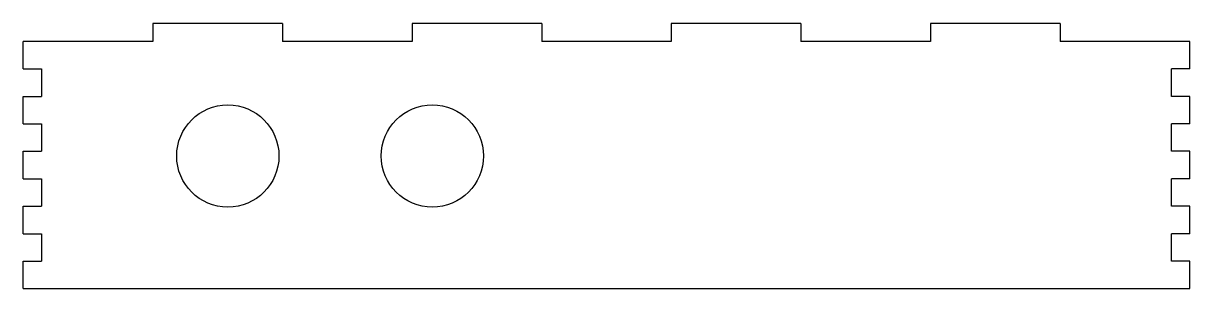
# Model space of a CAD drawing. Extents: x -108 to 200, y -70 to 0.
import ezdxf

# ---------------------------------------------------------------- set-up
doc = ezdxf.new("R2010")
doc.units = 0
doc.layers.add('VISIBLE', color=7, linetype='CONTINUOUS')

msp = doc.modelspace()

# ---------------------------------------------------------------- linework, layer by layer
at = {"layer": 'VISIBLE'}
for p, q in [((-39.56, 0), (-73.78, 0)), ((-73.78, 0), (-73.78, -4.76)), ((-39.56, 0), (-39.56, -4.76)), ((28.89, 0), (-5.33, 0)), ((-5.33, 0), (-5.33, -4.76)), ((28.89, 0), (28.89, -4.76)), ((97.33, 0), (63.11, 0)), ((63.11, 0), (63.11, -4.76)), ((97.33, 0), (97.33, -4.76)), ((165.78, 0), (131.56, 0)), ((131.56, 0), (131.56, -4.76)), ((165.78, 0), (165.78, -4.76)), ((-73.78, -4.76), (-108, -4.76)), ((-108, -12.01), (-108, -4.76)), ((-5.33, -4.76), (-39.56, -4.76)), ((63.11, -4.76), (28.89, -4.76)), ((131.56, -4.76), (97.33, -4.76)), ((200, -4.76), (165.78, -4.76)), ((200, -12.01), (200, -4.76)), ((-108, -12.01), (-103.24, -12.01)), ((-103.24, -12.01), (-103.24, -19.26)), ((195.24, -19.26), (195.24, -12.01)), ((200, -12.01), (195.24, -12.01)), ((-108, -26.51), (-108, -19.26)), ((-108, -19.26), (-103.24, -19.26)), ((200, -19.26), (195.24, -19.26)), ((200, -26.51), (200, -19.26)), ((-108, -26.51), (-103.24, -26.51)), ((-103.24, -26.51), (-103.24, -33.76)), ((195.24, -33.76), (195.24, -26.51)), ((200, -26.51), (195.24, -26.51)), ((-108, -33.76), (-103.24, -33.76)), ((-108, -41.01), (-108, -33.76)), ((200, -33.76), (195.24, -33.76)), ((200, -41.01), (200, -33.76)), ((-108, -41.01), (-103.24, -41.01)), ((-103.24, -41.01), (-103.24, -48.25)), ((195.24, -48.25), (195.24, -41.01)), ((200, -41.01), (195.24, -41.01)), ((-108, -48.25), (-103.24, -48.25)), ((-108, -55.5), (-108, -48.25)), ((200, -48.25), (195.24, -48.25)), ((200, -55.5), (200, -48.25)), ((-108, -55.5), (-103.24, -55.5)), ((-103.24, -55.5), (-103.24, -62.75)), ((195.24, -62.75), (195.24, -55.5)), ((200, -55.5), (195.24, -55.5)), ((-108, -62.75), (-103.24, -62.75)), ((-108, -70), (-108, -62.75)), ((200, -62.75), (195.24, -62.75)), ((200, -70), (200, -62.75)), ((-108, -70), (200, -70))]:
    msp.add_line(p, q, dxfattribs=at)
for centre in [(-54, -35), (0, -35)]:
    msp.add_circle(centre, 13.5, dxfattribs=at)

doc.saveas('drawing.dxf')
